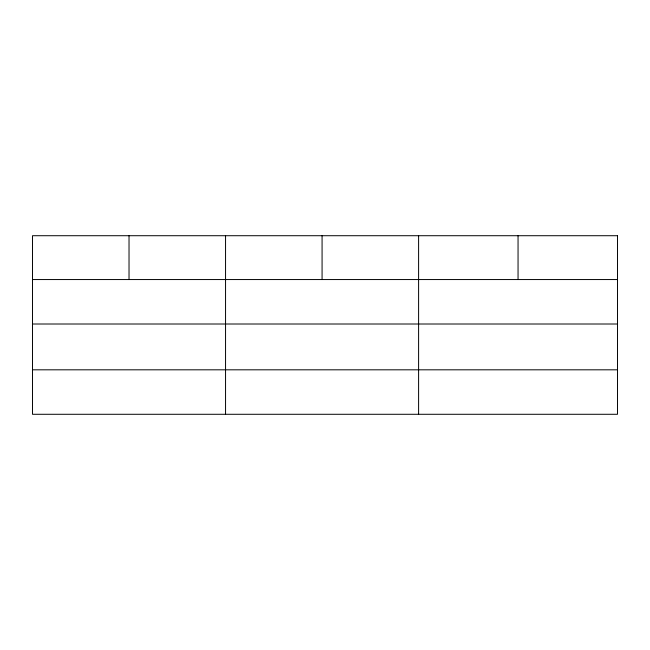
<?xml version="1.0" encoding="UTF-8"?>
<svg xmlns="http://www.w3.org/2000/svg" width="650" height="650" viewBox="0 0 650 650"><rect width="100%" height="100%" fill="white"/><g stroke="black" fill="none" stroke-linecap="round" stroke-linejoin="round"><path stroke-width="0.97" d="M32.5 279.549L617.5 279.549M32.5 324.009L617.5 324.009M32.5 369.817L617.5 369.817M518.05 235.714L518.05 279.549M418.6 235.714L418.6 414.286M322.075 235.714L322.075 279.549M225.55 235.714L225.55 414.286M129.025 235.714L129.025 279.549M617.5 235.714L32.5 235.714L32.5 414.286L617.5 414.286L617.5 235.714"/></g></svg>
